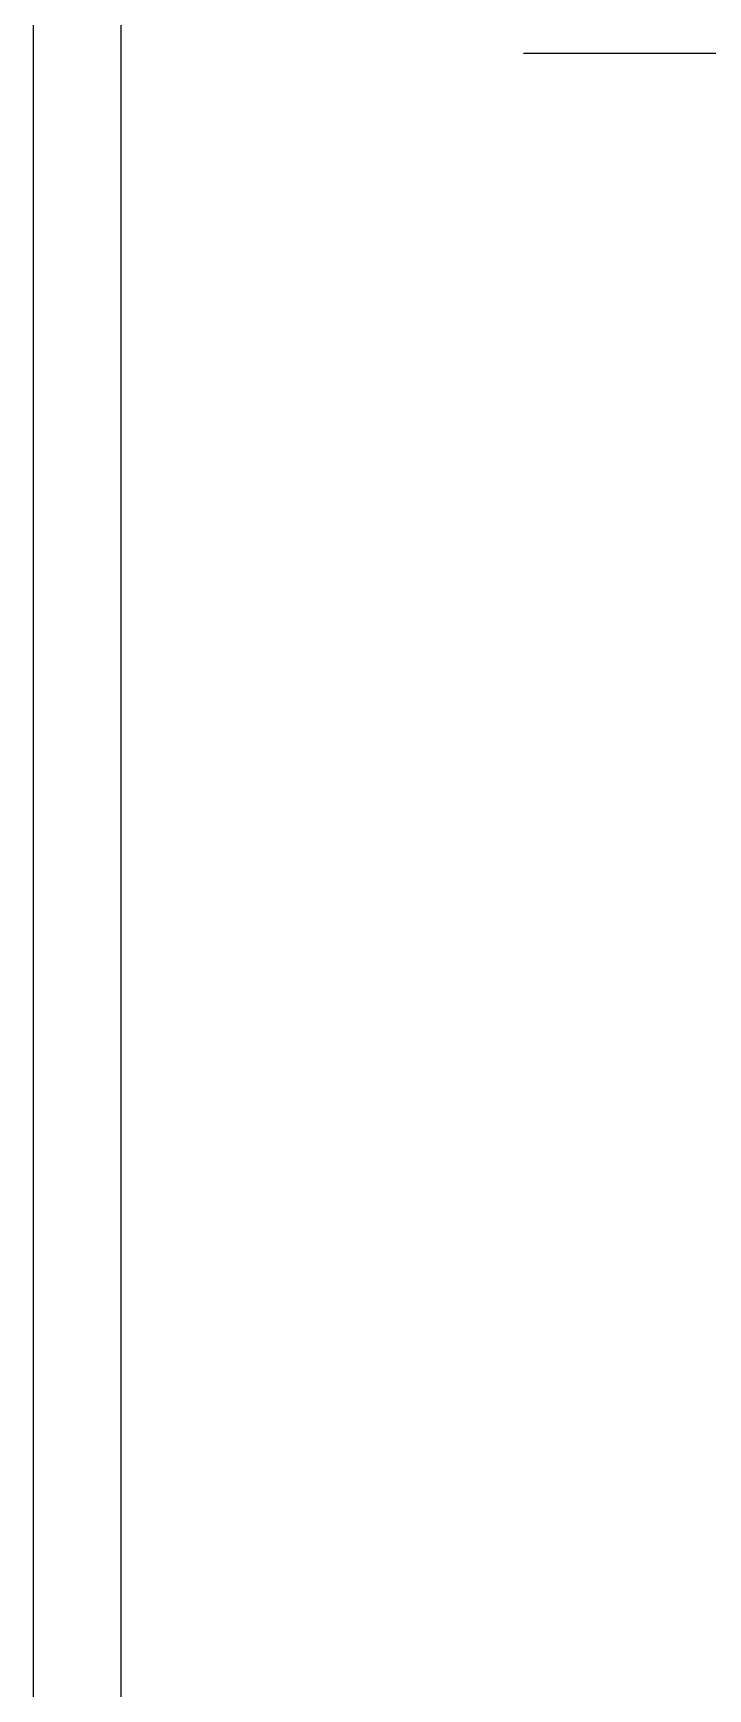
# Model space of a CAD drawing. Extents: x -129 to 26, y 0 to 100.
# Drawn here: x 0 to 5.78, y 11.08 to 25.25 of the extents above; entities that cross this region are included whole.
import ezdxf

# ---------------------------------------------------------------- set-up
doc = ezdxf.new("R2010")
doc.units = 0
doc.header["$LTSCALE"] = 1.5
doc.header["$MEASUREMENT"] = 0
doc.layers.get('DEFPOINTS').update_dxf_attribs({"linetype": 'CONTINUOUS'})
doc.layers.add('8X11-TTB$0$B', color=7, linetype='CONTINUOUS')
doc.layers.add('A-GYP_BOARD', color=252, linetype='CONTINUOUS')

msp = doc.modelspace()

# ---------------------------------------------------------------- linework, layer by layer
at = {"layer": '8X11-TTB$0$B', "color": 7}
msp.add_line((0.7499999999999893, 32.25), (0.75, 0.7499999999999964), dxfattribs=at)
at = {"layer": 'A-GYP_BOARD', "linetype": 'CONTINUOUS'}
msp.add_line((4.199459180800346, 25.0739891801857), (6.393605751119196, 25.07398918018569), dxfattribs=at)
at = {"layer": 'DEFPOINTS'}
msp.add_line((-5.329070518200751e-15, 33), (0, -3.552713678800501e-15), dxfattribs=at)

doc.saveas('drawing.dxf')
